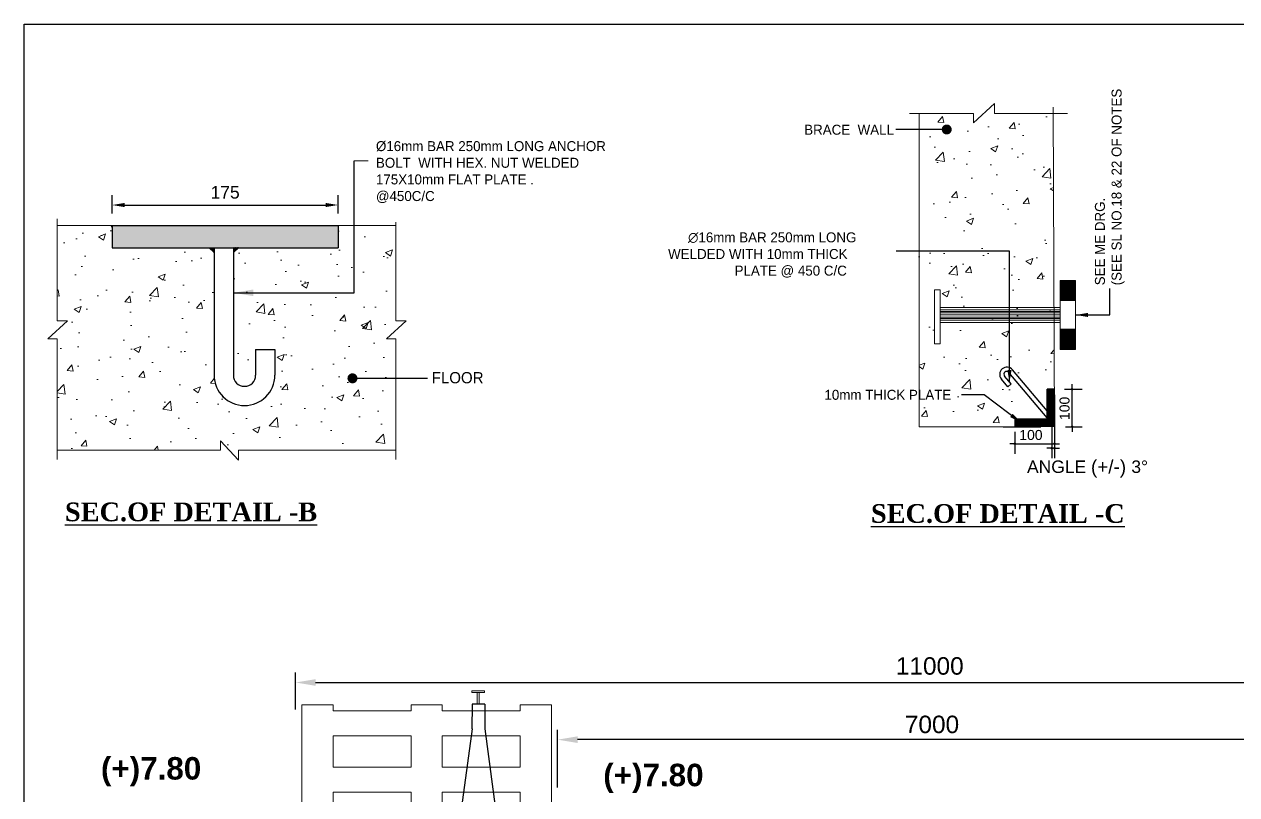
# Model space of a CAD drawing. Extents: x -358915 to 1258323, y -1667244 to -305611.
# Drawn here: x 826179 to 835896, y -1477959 to -1471783 of the extents above; entities that cross this region are included whole.
import ezdxf

# ---------------------------------------------------------------- set-up
doc = ezdxf.new("R2010")
doc.units = 0
doc.header["$LTSCALE"] = 300
doc.header["$MEASUREMENT"] = 0
doc.layers.get('0').update_dxf_attribs({"linetype": 'CONTINUOUS'})
doc.layers.get('DEFPOINTS').update_dxf_attribs({"linetype": 'CONTINUOUS'})
for name, color, linetype, lineweight in [('Dim', 7, 'CONTINUOUS', 9), ('Grid Line_Outer', 7, 'CONTINUOUS', 5), ('HATCH', 252, 'CONTINUOUS', 5), ('line2', 3, 'CONTINUOUS', 30), ('Railing', 8, 'CONTINUOUS', 0)]:
    doc.layers.add(name, color=color, linetype=linetype, lineweight=lineweight)
doc.layers.add('LINE', color=7, linetype='CONTINUOUS')
doc.layers.add('TEXT', color=10, linetype='CONTINUOUS')
doc.styles.add('Arial', font='arial.ttf')
doc.styles.add('DIM', font='isocp3.shx')
doc.linetypes.add('ZIGZAG', pattern='A,0.0001,-0.2,[131,ltypeshp.shx,S=0.2,R=0,X=-0.2,Y=0],-0.4,[131,ltypeshp.shx,S=0.2,R=180,X=0.2,Y=0],-0.2', length=0.8001)
doc.dimstyles.new('dim_80', dxfattribs={"dimtxt": 160, "dimasz": 160, "dimexe": 80, "dimexo": 40, "dimgap": 50, "dimtad": 1, "dimdec": 0, "dimzin": 0, "dimdsep": 46, "dimtxsty": 'DIM', "dimcen": 0.09, "dimclrd": 5, "dimclre": 5, "dimclrt": 7, "dimadec": 0, "dimazin": 0, "dimtfac": 1, "dimtdec": 0, "dimtmove": 0, "dimatfit": 3, "dimfxl": 1, "dimtolj": 1, "dimtzin": 0, "dimarcsym": 0})

# ---------------------------------------------------------------- blocks, each defined once
blk = doc.blocks.new('*D994')
at = {"layer": 'DEFPOINTS', "color": 0, "ltscale": 500, "transparency": 16777216}
for p in [(828693.9, -1473231.9), (826884.4, -1473340.8), (828693.9, -1473340.8)]:
    blk.add_point(p, dxfattribs=at)
at = {"layer": 'Dim', "color": 5, "lineweight": -2, "ltscale": 500, "transparency": 16777216}
for p, q in [((826884.4, -1473300.8), (826884.4, -1473151.9)), ((828693.9, -1473300.8), (828693.9, -1473151.9)), ((826984.4, -1473231.9), (828593.9, -1473231.9))]:
    blk.add_line(p, q, dxfattribs=at)
at = {"layer": 'Dim', "color": 5, "ltscale": 500, "transparency": 16777216}
for points in [[(826984.4, -1473215.2), (826984.4, -1473248.6), (826884.4, -1473231.9)], [(828593.9, -1473215.2), (828593.9, -1473248.6), (828693.9, -1473231.9)]]:
    blk.add_solid(points, dxfattribs=at)
at = {"layer": 'Dim', "color": 7, "ltscale": 500, "transparency": 16777216, "insert": (827789.1, -1473130.8), "char_height": 100, "attachment_point": 5, "style": 'Arial'}
blk.add_mtext('\\A1;175', dxfattribs=at)
blk = doc.blocks.new('_Dot')
at = {"color": 0, "linetype": 'ByBlock', "lineweight": -2}
blk.add_line((-0.5, 0), (-1, 0), dxfattribs=at)
at = {"color": 0, "linetype": 'ByBlock', "const_width": 0.5}
blk.add_lwpolyline([(-0.25, 0, 1), (0.25, 0, 1)], format="xyb", close=True, dxfattribs=at)
blk = doc.blocks.new('*D995')
at = {"layer": 'DEFPOINTS', "color": 0, "ltscale": 500, "transparency": 16777216}
for p in [(834476.2, -1474708.8), (834577, -1474708.8), (834484.7, -1475008.8)]:
    blk.add_point(p, dxfattribs=at)
at = {"layer": 'Dim', "color": 5, "lineweight": -2, "ltscale": 500, "transparency": 16777216}
for p, q in [((834516.2, -1474708.8), (834657, -1474708.8)), ((834577, -1474688.8), (834577, -1474668.8)), ((834577, -1475008.8), (834577, -1474708.8)), ((834524.7, -1475008.8), (834657, -1475008.8)), ((834577, -1475028.8), (834577, -1475048.8))]:
    blk.add_line(p, q, dxfattribs=at)
at = {"layer": 'Dim', "color": 5, "lineweight": -2, "ltscale": 500, "transparency": 16777216, "xscale": 20, "yscale": 20, "zscale": 20}
for p, rotation in [((834577, -1474708.8), 270), ((834577, -1475008.8), 90)]:
    blk.add_blockref('_Dot', p, dxfattribs=dict(at, rotation=rotation))
at = {"layer": 'Dim', "color": 7, "ltscale": 500, "transparency": 16777216, "insert": (834516.8, -1474861.8), "char_height": 80, "attachment_point": 5, "rotation": 90, "style": 'Arial'}
blk.add_mtext('\\A1;100', dxfattribs=at)
blk = doc.blocks.new('*D1005')
at = {"layer": 'DEFPOINTS', "color": 0, "ltscale": 500, "transparency": 16777216}
for p in [(834436.3, -1474714), (834413.8, -1474964.5), (834413.8, -1475181.4)]:
    blk.add_point(p, dxfattribs=at)
at = {"layer": 'Dim', "color": 5, "lineweight": -2, "ltscale": 500, "transparency": 16777216}
for p, q in [((834436.3, -1474754), (834436.3, -1475261.4)), ((834413.8, -1475004.5), (834413.8, -1475261.4)), ((834393.8, -1475181.4), (834373.8, -1475181.4)), ((834436.3, -1475181.4), (834413.8, -1475181.4)), ((834456.3, -1475181.4), (834476.3, -1475181.4))]:
    blk.add_line(p, q, dxfattribs=at)
at = {"layer": 'Dim', "color": 5, "lineweight": -2, "ltscale": 500, "transparency": 16777216, "xscale": 20, "yscale": 20, "zscale": 20}
blk.add_blockref('_Dot', (834413.8, -1475181.4), dxfattribs=at)
at = {"layer": 'Dim', "color": 5, "lineweight": -2, "ltscale": 500, "transparency": 16777216, "xscale": 20, "yscale": 20, "zscale": 20, "rotation": 180}
blk.add_blockref('_Dot', (834436.3, -1475181.4), dxfattribs=at)
at = {"layer": 'Dim', "color": 7, "ltscale": 500, "transparency": 16777216, "insert": (834700.5, -1475345.7), "char_height": 100, "attachment_point": 5, "style": 'Arial'}
blk.add_mtext('\\A1;ANGLE {\\H1.0833x;(+/-) }3%%D', dxfattribs=at)
blk = doc.blocks.new('*D1011')
at = {"layer": 'DEFPOINTS', "color": 0, "ltscale": 500, "transparency": 16777216}
for p in [(830454.1, -1477517), (836454.1, -1477790.1), (830454.1, -1477940)]:
    blk.add_point(p, dxfattribs=at)
at = {"layer": 'Dim', "color": 5, "lineweight": -2, "ltscale": 500, "transparency": 16777216}
for p, q in [((830454.1, -1477900), (830454.1, -1477437)), ((836454.1, -1477750.1), (836454.1, -1477437)), ((836294.1, -1477517), (830614.1, -1477517))]:
    blk.add_line(p, q, dxfattribs=at)
at = {"layer": 'Dim', "color": 5, "ltscale": 500, "transparency": 16777216}
for points in [[(830614.1, -1477490.3), (830614.1, -1477543.6), (830454.1, -1477517)], [(836294.1, -1477490.3), (836294.1, -1477543.6), (836454.1, -1477517)]]:
    blk.add_solid(points, dxfattribs=at)
at = {"layer": 'Dim', "color": 7, "ltscale": 500, "transparency": 16777216, "insert": (833454.1, -1477395.5), "char_height": 140, "attachment_point": 5, "style": 'Arial'}
blk.add_mtext('\\A1;7000', dxfattribs=at)
blk = doc.blocks.new('KK')
at = {"layer": 'LINE', "lineweight": 15}
for p, q in [((-286.4, 1162.2), (-183.5, 1162.2)), ((-286.4, 1148.3), (-286.4, 1162.2)), ((-286.4, 1148.3), (-183.5, 1148.3)), ((-242.1, 1055.5), (-242.1, 1148.3)), ((-226.3, 1055.5), (-226.3, 1148.3)), ((-183.5, 1148.3), (-183.5, 1162.2))]:
    blk.add_line(p, q, dxfattribs=at)
at = {"layer": 'LINE'}
for p, q in [((-182.3, 1055.5), (-284, 1055.5)), ((-284, 1054.4), (-284, 954.6)), ((-182.3, 1055.5), (-182.3, 955.8)), ((-284, 856.1), (-284, 953.5)), ((-182.3, 955.8), (-182.3, 856.1)), ((-284, 856.1), (-400, 0)), ((-182.3, 856.1), (-66.3, 0))]:
    blk.add_line(p, q, dxfattribs=at)
blk = doc.blocks.new('*D1019')
at = {"layer": 'DEFPOINTS', "color": 0, "ltscale": 500, "transparency": 16777216}
for p in [(838254.1, -1477058.9), (838254.1, -1477176.9), (828354.1, -1477314.6)]:
    blk.add_point(p, dxfattribs=at)
at = {"layer": 'Dim', "color": 5, "lineweight": -2, "ltscale": 500, "transparency": 16777216}
for p, q in [((828354.1, -1477274.6), (828354.1, -1476978.9)), ((838254.1, -1477136.9), (838254.1, -1476978.9)), ((828514.1, -1477058.9), (838094.1, -1477058.9))]:
    blk.add_line(p, q, dxfattribs=at)
at = {"layer": 'Dim', "color": 5, "ltscale": 500, "transparency": 16777216}
for points in [[(828514.1, -1477032.2), (828514.1, -1477085.6), (828354.1, -1477058.9)], [(838094.1, -1477032.2), (838094.1, -1477085.6), (838254.1, -1477058.9)]]:
    blk.add_solid(points, dxfattribs=at)
at = {"layer": 'Dim', "color": 7, "ltscale": 500, "transparency": 16777216, "insert": (833436.1, -1476927.2), "char_height": 140, "attachment_point": 5, "style": 'Arial'}
blk.add_mtext('\\A1;11000', dxfattribs=at)
blk = doc.blocks.new('Ralling 02')
at = {"layer": 'Railing', "ltscale": 500}
for p, q in [((-1750, 0), (-1750, 1050)), ((-1750, 1000), (-1750, 0)), ((-1500, 1050), (-1500, 1000)), ((-875, 1000), (-875, 1050)), ((-625, 1000), (-625, 1050)), ((0, 1000), (0, 1050)), ((0, 1000), (0, 1050)), ((250, 800), (250, 1050)), ((250, 1050), (250, 0)), ((-1500, 800), (-875, 800)), ((-1500, 550), (-1500, 800)), ((-875, 550), (-875, 800)), ((0, 800), (-625, 800)), ((0, 550), (0, 800)), ((-1500, 0), (-1500, 350)), ((-875, 0), (-875, 350)), ((0, 0), (0, 350))]:
    blk.add_line(p, q, dxfattribs=at)
for points in [[(-1500, 1050), (-1750, 1050)], [(-1500, 1000), (-875, 1000)], [(-625, 1050), (-875, 1050)], [(0, 1000), (-625, 1000)], [(250, 1050), (0, 1050)], [(-625, 800), (-625, 550)], [(0, 800), (0, 800), (0, 550)], [(-1500, 550), (-875, 550)], [(0, 550), (-625, 550)], [(-1500, 350), (-875, 350)], [(-875, 350), (-1400, 350)], [(-625, 350), (-225, 350)], [(0, 350), (-625, 350)], [(-625, 350), (-625, 0)]]:
    blk.add_lwpolyline(points, dxfattribs=at)
blk.add_lwpolyline([(-625, 1000), (-625, 1000)], close=True, dxfattribs=at)
blk = doc.blocks.new('*D1035')
at = {"layer": 'DEFPOINTS', "color": 0, "ltscale": 500, "transparency": 16777216}
for p in [(834117.3, -1475008.8), (834436.3, -1475008.8), (834436.3, -1475144.9)]:
    blk.add_point(p, dxfattribs=at)
at = {"layer": 'Dim', "color": 5, "lineweight": -2, "ltscale": 500, "transparency": 16777216}
for p, q in [((834117.3, -1475048.8), (834117.3, -1475224.9)), ((834436.3, -1475048.8), (834436.3, -1475224.9)), ((834097.3, -1475144.9), (834077.3, -1475144.9)), ((834117.3, -1475144.9), (834436.3, -1475144.9)), ((834456.3, -1475144.9), (834476.3, -1475144.9))]:
    blk.add_line(p, q, dxfattribs=at)
at = {"layer": 'Dim', "color": 5, "lineweight": -2, "ltscale": 500, "transparency": 16777216, "xscale": 20, "yscale": 20, "zscale": 20}
blk.add_blockref('_Dot', (834117.3, -1475144.9), dxfattribs=at)
at = {"layer": 'Dim', "color": 5, "lineweight": -2, "ltscale": 500, "transparency": 16777216, "xscale": 20, "yscale": 20, "zscale": 20, "rotation": 180}
blk.add_blockref('_Dot', (834436.3, -1475144.9), dxfattribs=at)
at = {"layer": 'Dim', "color": 7, "ltscale": 500, "transparency": 16777216, "insert": (834246.9, -1475075.4), "char_height": 80, "attachment_point": 5, "style": 'Arial'}
blk.add_mtext('\\A1;100', dxfattribs=at)

msp = doc.modelspace()

# ---------------------------------------------------------------- hatches: boundary and pattern name
at = {"layer": 'Grid Line_Outer', "ltscale": 2}
h = msp.add_hatch(dxfattribs=at)
h.set_pattern_fill('ANSI31', color=16, angle=-90)
h.set_pattern_definition([(315, (701648.43291, -1490528.52718), (0.08838834765, 0.08838834765), [])])
h.paths.add_polyline_path([(826884.4, -1473395), (826884.4, -1473574.5), (828693.9, -1473574.5), (828693.9, -1473395)])
h = msp.add_hatch(dxfattribs=at)
h.set_pattern_fill('ANSI31', color=1, angle=-90)
h.set_pattern_definition([(315, (702183.31153, -1490340.68091), (0.08838834765, 0.08838834765), [])])
h.paths.add_polyline_path([(834436.5, -1475007.9), (834436.5, -1474707.9), (834376.5, -1474708.5), (834376.5, -1474947.9), (834117.7, -1474947.9), (834117.3, -1475007.8)])
at = {"layer": 'LINE', "lineweight": 15}
h = msp.add_hatch(dxfattribs=at)
h.set_pattern_fill('AR-CONC', color=2, scale=80, style=0)
h.set_pattern_definition([(50, (749258.8, -1484142.76), (573.8081, -50.2017), [60, -660]), (355, (749258.8, -1484142.76), (-111.001, 601.7537), [48, -528]), (100.4514, (749306.6, -1484146.94), (462.8075, 551.5516), [50.992, -560.9137]), (46.1842, (749258.8, -1483982.76), (853.793, -132.415), [90, -990]), (96.6356, (749329.96, -1483993.8), (747.73, 779.294), [76.488, -841.37]), (351.1842, (749258.8, -1483982.8), (747.73, 779.295), [72, -792]), (21, (749338.8, -1484022.76), (477.5256, -322.095), [60, -660]), (326, (749338.8, -1484022.76), (194.6523, 580.12), [48, -528]), (71.4514, (749378.6, -1484049.6), (672.178, 258.0244), [50.992, -560.9137]), (37.5, (749258.8, -1484142.76), (9.7279, 266.3151), [0, -521.6, 0, -536, 0, -530]), (7.5, (749258.8, -1484142.76), (210.4556, 315.5294), [0, -305.6, 0, -509.6, 0, -202]), (327.5, (749080.4, -1484142.76), (427.05795, -18.0439), [0, -200, 0, -624, 0, -828]), (317.5, (749000.4, -1484142.76), (466.549, 80.084), [0, -260, 0, -414.4, 0, -588])])
h.paths.add_polyline_path([(833046.9, -1474696), (833595.4, -1474696), (833595.4, -1474811.1), (833046.9, -1474811.1)], flags=16)
edge = h.paths.add_edge_path()
edge.add_line((833350.6, -1472498.5), (833350.6, -1475008.8))
edge.add_line((833350.6, -1475008.8), (834025.6, -1475008.8))
edge.add_line((834025.6, -1475008.8), (834092.7, -1474948.8))
edge.add_line((834092.7, -1474948.8), (834265.6, -1474948.8))
edge.add_line((834265.6, -1474948.8), (834265.6, -1474937.5))
edge.add_line((834265.6, -1474937.5), (833959.6, -1474574.1))
edge.add_arc((833942.2, -1474588.8), 22.8, 40.10091, 220.10091)
edge.add_line((833924.8, -1474603.4), (833978.1, -1474666.7))
edge.add_line((833978.1, -1474666.7), (833950.5, -1474689.9))
edge.add_line((833950.5, -1474689.9), (833899.2, -1474628.9))
edge.add_arc((833944.1, -1474591.1), 58.8, 40.10091, 220.10091, ccw=False)
edge.add_line((833989.1, -1474553.2), (834376.5, -1474936.7))
edge.add_line((834376.5, -1474936.7), (834376.5, -1474752.9))
edge.add_line((834376.5, -1474752.9), (834433.8, -1474707.8))
edge.add_line((834433.8, -1474707.8), (834424.4, -1472498.5))
edge.add_line((834424.4, -1472498.5), (833955.5, -1472498.5))
edge.add_line((833955.5, -1472498.5), (833955.5, -1472417.5))
edge.add_line((833955.5, -1472417.5), (833787.3, -1472573.5))
edge.add_line((833787.3, -1472573.5), (833787.3, -1472498.5))
edge.add_line((833787.3, -1472498.5), (833350.6, -1472498.5))
h = msp.add_hatch(dxfattribs=at)
h.set_pattern_fill('AR-CONC', color=2, scale=80, style=0)
h.set_pattern_definition([(50, (748723.93, -1484330.6), (573.8081, -50.2017), [60, -660]), (355, (748723.9, -1484330.6), (-111.001, 601.7537), [48, -528]), (100.4514, (748771.74, -1484334.8), (462.8075, 551.5516), [50.992, -560.9137]), (46.1842, (748723.9, -1484170.6), (853.793, -132.415), [90, -990]), (96.6356, (748795.1, -1484181.6), (747.73, 779.294), [76.488, -841.37]), (351.1842, (748723.9, -1484170.6), (747.73, 779.295), [72, -792]), (21, (748803.93, -1484210.6), (477.5256, -322.095), [60, -660]), (326, (748803.9, -1484210.6), (194.6523, 580.12), [48, -528]), (71.4514, (748843.7, -1484237.45), (672.178, 258.0244), [50.992, -560.9137]), (37.5, (748723.93, -1484330.6), (9.7279, 266.3151), [0, -521.6, 0, -536, 0, -530]), (7.5, (748723.93, -1484330.6), (210.4556, 315.5294), [0, -305.6, 0, -509.6, 0, -202]), (327.5, (748545.53, -1484330.6), (427.05795, -18.0439), [0, -200, 0, -624, 0, -828]), (317.5, (748465.53, -1484330.6), (466.549, 80.084), [0, -260, 0, -414.4, 0, -588])])
h.paths.add_polyline_path([(826884.4, -1473574.5), (826884.4, -1473395), (826444.4, -1473395), (826444.4, -1474160.6), (826525.4, -1474160.6), (826369.3, -1474305.5), (826444.4, -1474305.5), (826444.4, -1475197.9), (827751.9, -1475196.5), (827751.9, -1475121.4), (827896.9, -1475277.5), (827896.9, -1475196.5), (829158, -1475196.5), (829158, -1474305.5), (829082.9, -1474305.5), (829239, -1474160.6), (829158, -1474160.6), (829158, -1473395), (828693.9, -1473395), (828693.9, -1473574.5), (827896.9, -1473574.5), (827855.4, -1473614.4), (827855.4, -1474596, 1), (828033.4, -1474596), (828033.4, -1474389.5), (828187.9, -1474389.5), (828187.9, -1474596, -1), (827700.9, -1474596), (827700.9, -1473613), (827660.9, -1473574.5)])
at = {"layer": 'LINE', "lineweight": 25}
h = msp.add_hatch(dxfattribs=at)
h.set_pattern_fill('ANSI31', color=256, style=0)
h.set_pattern_definition([(45, (747770.35287, -1484458.46265), (-0.08838834765, 0.08838834765), [])])
h.paths.add_polyline_path([(827700.9, -1473574.5), (827660.9, -1473574.5), (827700.9, -1473613)])
h = msp.add_hatch(dxfattribs=at)
h.set_pattern_fill('ANSI31', color=256, style=0)
h.set_pattern_definition([(135, (907787.35287, -1484458.46265), (0.08838834765, 0.08838834765), [])])
h.paths.add_polyline_path([(827856.9, -1473574.5), (827896.9, -1473574.5), (827856.9, -1473613)])

# ---------------------------------------------------------------- linework, layer by layer
at = {"layer": 'Dim', "ltscale": 500}
msp.add_line((828823.8, -1472878), (828934.5, -1472878), dxfattribs=at)
at = {"layer": 'HATCH', "color": 8, "lineweight": 15}
msp.add_line((833350.6, -1473715.4), (833350.6, -1475008.8), dxfattribs=at)
at = {"layer": 'LINE', "lineweight": 15}
for p, q in [((833955.5, -1472417.5), (833787.3, -1472573.5)), ((833955.5, -1472498.5), (833955.5, -1472417.5)), ((833787.3, -1472498.5), (833275.1, -1472498.5)), ((833787.3, -1472573.5), (833787.3, -1472498.5)), ((834539.4, -1472498.5), (833955.5, -1472498.5)), ((834424.2, -1472447.8), (834436.5, -1475007.9)), ((834436.5, -1475007.9), (834325.6, -1475008.8))]:
    msp.add_line(p, q, dxfattribs=at)
at = {"layer": 'LINE', "lineweight": 9}
for p, q in [((833350.6, -1473715.4), (833350.6, -1472496.3)), ((826444.4, -1473343.2), (826444.4, -1474160.6)), ((826884.4, -1473395), (826444.4, -1473395)), ((828693.9, -1473395), (829158, -1473395)), ((829158, -1473369.9), (829158, -1474160.6)), ((826525.4, -1474160.6), (826369.3, -1474305.5)), ((826444.4, -1474160.6), (826525.4, -1474160.6)), ((829239, -1474160.6), (829082.9, -1474305.5)), ((829158, -1474160.6), (829239, -1474160.6)), ((826369.3, -1474305.5), (826444.4, -1474305.5)), ((826444.4, -1474305.5), (826444.4, -1475271.3)), ((829082.9, -1474305.5), (829158, -1474305.5)), ((829158, -1474305.5), (829158, -1475271.3)), ((834025.6, -1475008.8), (833350.6, -1475008.8)), ((827896.9, -1475277.5), (827751.9, -1475121.4)), ((827751.9, -1475121.4), (827751.9, -1475196.5)), ((827751.9, -1475196.5), (826445.8, -1475197.9)), ((829159.4, -1475196.5), (827896.9, -1475196.5)), ((827896.9, -1475196.5), (827896.9, -1475277.5))]:
    msp.add_line(p, q, dxfattribs=at)
at = {"layer": 'LINE', "lineweight": 25}
for p, q in [((826884.4, -1473395), (826884.4, -1473574.5)), ((826884.4, -1473395), (828693.9, -1473395)), ((828693.9, -1473395), (828693.9, -1473574.5)), ((826884.4, -1473574.5), (828693.9, -1473574.5)), ((827700.9, -1473574.5), (827700.9, -1474596)), ((827855.4, -1473574.5), (827855.4, -1474596)), ((828033.4, -1474389.5), (828033.4, -1474596)), ((828033.4, -1474389.5), (828187.9, -1474389.5)), ((828187.9, -1474389.5), (828187.9, -1474596)), ((834376.5, -1474880.8), (834099.9, -1474552.4)), ((834061.4, -1474689.1), (834010.1, -1474628.1)), ((834088.9, -1474665.9), (834035.6, -1474602.6)), ((834376.5, -1474936.7), (834070.4, -1474573.3)), ((834088.9, -1474665.9), (834061.4, -1474689.1)), ((834433.8, -1474707.9), (834376.5, -1474708.5)), ((834376.5, -1474947.9), (834376.5, -1474708.5)), ((834433.8, -1474707.9), (834436.5, -1475007.9)), ((834117.7, -1474947.9), (834117.3, -1475008.8)), ((834376.5, -1474947.9), (834117.7, -1474947.9)), ((834025.6, -1475008.8), (834325.6, -1475008.8))]:
    msp.add_line(p, q, dxfattribs=at)
at = {"layer": 'LINE', "linetype": 'ZIGZAG', "lineweight": 25}
for p, q in [((827700.9, -1473613), (827660.9, -1473574.5)), ((827856.9, -1473613), (827896.9, -1473574.5))]:
    msp.add_line(p, q, dxfattribs=at)
at = {"layer": 'LINE', "color": 8, "lineweight": 15}
for p, q in [((834488.8, -1473836.1), (834488.8, -1473998.3)), ((834495.8, -1473836.1), (834495.8, -1473998.3)), ((834502.8, -1473836.1), (834502.8, -1473998.3)), ((834509.8, -1473836.1), (834509.8, -1473998.3)), ((834519.2, -1473836.1), (834519.2, -1473998.3)), ((834527.1, -1473836.1), (834527.1, -1473998.3)), ((834532.6, -1473836.1), (834532.6, -1473998.3)), ((834537.1, -1473836.1), (834537.1, -1473998.3)), ((834543.7, -1473836.1), (834543.7, -1473998.3)), ((834551.6, -1473836.1), (834551.6, -1473998.3)), ((834556.3, -1473836.1), (834556.3, -1473998.3)), ((834562.8, -1473836.1), (834562.8, -1473998.3)), ((834570.8, -1473836.1), (834570.8, -1473998.3)), ((834575.5, -1473836.1), (834575.5, -1473998.3)), ((834583, -1473836.1), (834583, -1473998.3)), ((834591.5, -1473836.1), (834591.5, -1473998.3)), ((834597.7, -1473836.1), (834597.7, -1473998.3)), ((834488.8, -1474389.9), (834488.8, -1474227.7)), ((834495.8, -1474389.9), (834495.8, -1474227.7)), ((834502.8, -1474389.9), (834502.8, -1474227.7)), ((834509.8, -1474389.9), (834509.8, -1474227.7)), ((834519.2, -1474389.9), (834519.2, -1474227.7)), ((834527.1, -1474389.9), (834527.1, -1474227.7)), ((834532.6, -1474389.9), (834532.6, -1474227.7)), ((834537.1, -1474389.9), (834537.1, -1474227.7)), ((834543.7, -1474389.9), (834543.7, -1474227.7)), ((834551.6, -1474389.9), (834551.6, -1474227.7)), ((834556.3, -1474389.9), (834556.3, -1474227.7)), ((834562.8, -1474389.9), (834562.8, -1474227.7)), ((834570.8, -1474389.9), (834570.8, -1474227.7)), ((834575.5, -1474389.9), (834575.5, -1474227.7)), ((834583, -1474389.9), (834583, -1474227.7)), ((834591.5, -1474389.9), (834591.5, -1474227.7)), ((834597.7, -1474389.9), (834597.7, -1474227.7))]:
    msp.add_line(p, q, dxfattribs=at)
at = {"layer": 'LINE'}
msp.add_lwpolyline([(852218.5, -1490196.5), (826179.3, -1490196.5), (826179.3, -1471783.1), (852218.5, -1471783.1)], close=True, dxfattribs=at)
at = {"layer": 'LINE', "lineweight": 15}
for points in [[(834481.5, -1473836.1), (834604.8, -1473836.1), (834604.8, -1474389.9), (834481.5, -1474389.9)], [(834481.5, -1473836.1), (834604.8, -1473836.1), (834604.8, -1473998.3), (834481.5, -1473998.3)], [(833474.8, -1473910.7), (833520.5, -1473910.7), (833520.5, -1474345.7), (833474.8, -1474345.7)], [(834481.5, -1474389.9), (834604.8, -1474389.9), (834604.8, -1474227.7), (834481.5, -1474227.7)]]:
    msp.add_lwpolyline(points, close=True, dxfattribs=at)
msp.add_lwpolyline([(833520.5, -1474053.7), (834481.5, -1474053.7), (834481.5, -1474172.3), (833520.5, -1474172.3)], dxfattribs=at)
at = {"layer": 'LINE', "color": 8, "lineweight": 15}
for points in [[(833520.5, -1474071), (834481.5, -1474071)], [(833520.5, -1474085.4), (834481.5, -1474085.4)], [(833520.5, -1474096.2), (834481.5, -1474096.2)], [(833520.5, -1474113), (834481.5, -1474113)], [(833520.5, -1474129.8), (834481.5, -1474129.8)], [(833520.5, -1474140.6), (834481.5, -1474140.6)], [(833520.5, -1474155), (834481.5, -1474155)]]:
    msp.add_lwpolyline(points, dxfattribs=at)
at = {"layer": 'LINE', "lineweight": 25}
for centre, radius, start, end in [((834055, -1474590.2), 58.8, 40.10091, 220.10091), ((834053, -1474587.9), 22.8, 40.10091, 220.10091), ((827944.4, -1474596), 243.5, 180, 0), ((827944.4, -1474596), 89, 180, 0)]:
    msp.add_arc(centre, radius, start, end, dxfattribs=at)

# ---------------------------------------------------------------- block references
at = {"color": 8}
msp.add_blockref('KK', (830051.9, -1478286.7), dxfattribs=at)
at = {"layer": 'line2', "color": 1, "xscale": -1}
msp.add_blockref('Ralling 02', (828654.1, -1478286.7), dxfattribs=at)

# ---------------------------------------------------------------- texts
at = {"layer": 'LINE', "color": 7, "insert": (834878.6, -1473875.3), "char_height": 80, "width": 1937.796, "attachment_point": 4, "rotation": 90}
msp.add_mtext('SEE ME DRG.\\P(SEE SL NO.18 & 22 OF NOTES', dxfattribs=at)
at = {"layer": 'LINE', "color": 7, "insert": (832430, -1472629), "char_height": 80, "attachment_point": 4}
msp.add_mtext('BRACE  WALL', dxfattribs=at)
at = {"layer": 'LINE', "color": 4, "attachment_point": 4}
for s, insert, char_height, width in [('{\\C7;%%C16mm BAR 250mm LONG ANCHOR\\PBOLT  WITH HEX. NUT WELDED\\P175X10mm FLAT PLATE .\\P@450C/C}', (828997.8, -1472968), 80, 2758.878), ('{\\fTimes New Roman|b1|i0|c0|p18;\\L\\C6;SEC.OF DETAIL -B}', (826505.8, -1475693), 150, 2060.412), ('{\\fTimes New Roman|b1|i0|c0|p18;\\L\\C6;SEC.OF DETAIL -C}', (832965.2, -1475705.9), 150, 2116.537)]:
    msp.add_mtext(s, dxfattribs=dict(at, insert=insert, char_height=char_height, width=width))
at = {"layer": 'LINE', "color": 7, "attachment_point": 4}
for s, insert, char_height, width in [('\\pi1226;∅16mm BAR 250mm LONG \\P\\pi1066;WELDED WITH 10mm THICK \\P\\pi1599;PLATE @ 450 C/C', (830273.2, -1473632.5), 80, 2914.497), ('FLOOR', (829445.2, -1474616.4), 90, 2758.878), ('10mm THICK PLATE', (832592.1, -1474753.6), 80, 1432.189)]:
    msp.add_mtext(s, dxfattribs=dict(at, insert=insert, char_height=char_height, width=width))
at = {"layer": 'TEXT', "color": 6, "char_height": 180, "width": 572.38, "attachment_point": 4, "style": 'Arial'}
for insert in [(826794.1, -1477773.9, 0), (830819.8, -1477827.3, 0)]:
    msp.add_mtext('{\\fArial|b1|i0|c0|p34;(+)7.80}', dxfattribs=dict(at, insert=insert))

# ---------------------------------------------------------------- dimensions: what is measured, and where the dimension line sits
at = {"layer": 'Dim', "ltscale": 500}
dim = msp.add_linear_dim(base=(828693.9, -1473231.9), p1=(826884.4, -1473340.8), p2=(828693.9, -1473340.8), text='175', dimstyle='dim_80', override={"dimtxt": 100, "dimasz": 100, "dimtxsty": 'Arial', "dimtmove": 2}, dxfattribs=at)
dim.commit()
dim.dimension.update_dxf_attribs({"geometry": '*D994', "text_midpoint": (827789.1, -1473130.8)})
for base, p1, p2, text, override, picture, middle in [((834413.8, -1475181.4), (834436.3, -1474714), (834413.8, -1474964.5), 'ANGLE {\\H1.0833x;(+/-) }3%%D', {"dimtxt": 100, "dimasz": 20, "dimtxsty": 'Arial', "dimblk1": 'Dot', "dimblk2": 'Dot', "dimsah": 1, "dimtmove": 2}, '*D1005', (834700.5, -1475345.7)), ((834436.3, -1475144.9), (834117.3, -1475008.8), (834436.3, -1475008.8), '100', {"dimtxt": 80, "dimasz": 20, "dimtxsty": 'Arial', "dimblk1": 'Dot', "dimblk2": 'Dot', "dimsah": 1, "dimtmove": 2}, '*D1035', (834246.9, -1475075.4)), ((838254.1, -1477058.9), (828354.1, -1477314.6), (838254.1, -1477176.9), '11000', {"dimtxt": 140, "dimtxsty": 'Arial', "dimtmove": 2}, '*D1019', (833436.1, -1476927.2))]:
    dim = msp.add_linear_dim(base=base, p1=p1, p2=p2, text=text, dimstyle='dim_80', override=override, dxfattribs=at)
    dim.commit()
    dim.dimension.update_dxf_attribs({"geometry": picture, "text_midpoint": middle, "dimtype": 160})
dim = msp.add_linear_dim(base=(834577, -1474708.8), p1=(834484.7, -1475008.8), p2=(834476.2, -1474708.8), angle=90, text='100', dimstyle='dim_80', override={"dimtxt": 80, "dimasz": 20, "dimtxsty": 'Arial', "dimblk1": 'Dot', "dimblk2": 'Dot', "dimsah": 1, "dimtmove": 2}, dxfattribs=at)
dim.commit()
dim.dimension.update_dxf_attribs({"geometry": '*D995', "text_midpoint": (834516.8, -1474861.8), "dimtype": 160})
dim = msp.add_linear_dim(base=(830454.1, -1477517), p1=(836454.1, -1477790.1), p2=(830454.1, -1477940), angle=180, text='7000', dimstyle='dim_80', override={"dimtxt": 140, "dimtxsty": 'Arial', "dimtmove": 2}, dxfattribs=at)
dim.commit()
dim.dimension.update_dxf_attribs({"geometry": '*D1011', "text_midpoint": (833454.1, -1477395.5)})

# ---------------------------------------------------------------- leaders
for points, override in [([(833572.2, -1472626.6), (833164.2, -1472626.6)], {"dimtxt": 140, "dimasz": 80, "dimtxsty": 'Arial', "dimtmove": 2, "dimldrblk": 'Dot'}), ([(827855.4, -1473935.5), (828823.8, -1473935.5), (828823.8, -1472878)], {"dimtxt": 140, "dimtxsty": 'Arial', "dimtmove": 2}), ([(834075.1, -1474655.4), (834075.1, -1473602.8), (833167.7, -1473602.8)], {"dimtxt": 100, "dimasz": 100, "dimtxsty": 'Arial', "dimtmove": 2}), ([(834604.8, -1474113), (834879.2, -1474113), (834879.2, -1473901.7)], {"dimtxt": 100, "dimasz": 100, "dimtxsty": 'Arial', "dimtmove": 2}), ([(828809.7, -1474620.8), (829409.7, -1474620.8)], {"dimtxt": 140, "dimasz": 80, "dimtxsty": 'Arial', "dimtmove": 2, "dimldrblk": 'Dot'}), ([(834170, -1474977.9), (833873.5, -1474754.4), (833690.5, -1474754.4)], {"dimtxt": 100, "dimasz": 100, "dimtxsty": 'Arial', "dimtmove": 2})]:
    msp.add_leader(points, dimstyle='dim_80', override=override, dxfattribs=at)

doc.saveas('drawing.dxf')
